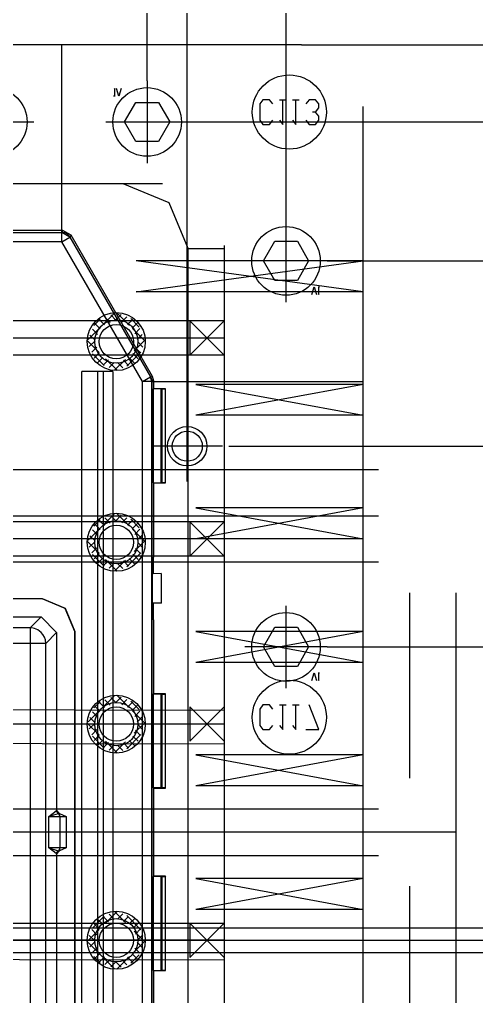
# Model space of a CAD drawing. Header units: millimetres. Extents: x -1 to 1014, y -756 to 757.
# Drawn here: x 912.4 to 952.1, y 281.2 to 366.1 of the extents above; entities that cross this region are included whole.
import ezdxf

# ---------------------------------------------------------------- set-up
doc = ezdxf.new("R2010")
doc.units = ezdxf.units.MM

# ---------------------------------------------------------------- blocks, each defined once
blk = doc.blocks.new('blockName2')
for points in [[(923.457, 360.809), (923.457, 410.377)], [(926.948, 332.098), (926.948, 410.377)], [(935.542, 348.723), (935.542, 410.377)], [(936.885, 363.942), (748.889, 363.942)], [(916.032, 347.618), (916.032, 363.942)], [(936.885, 363.942), (994.869, 363.942)], [(923.457, 360.809), (923.457, 353.646)], [(920.67, 359.477), (920.536, 359.477)], [(920.67, 360.036), (920.603, 360.148), (920.603, 359.477)], [(921.207, 360.148), (921.006, 359.477), (920.804, 360.148)], [(924.441, 358.933), (925.426, 357.227), (924.441, 355.522), (922.472, 355.522), (921.487, 357.227), (922.472, 358.933), (924.441, 358.933)], [(934.395, 358.806), (934.109, 359.164), (933.536, 359.164), (933.249, 358.806), (933.249, 357.373), (933.536, 357.015), (934.109, 357.015), (934.395, 357.373)], [(934.968, 357.373), (935.255, 357.015), (935.255, 359.164)], [(934.968, 359.164), (935.541, 359.164)], [(936.114, 357.373), (936.401, 357.015), (936.401, 359.164)], [(936.114, 359.164), (936.687, 359.164)], [(938.119, 358.089), (938.406, 358.448), (938.406, 358.806), (938.119, 359.164), (937.546, 359.164), (937.26, 358.806)], [(942.256, 231.002), (942.256, 358.57)], [(937.26, 357.373), (937.546, 357.015), (938.119, 357.015), (938.406, 357.373), (938.406, 357.731), (938.119, 358.089), (937.833, 358.089)], [(906.447, 357.227), (913.61, 357.227)], [(919.875, 357.227), (927.038, 357.227)], [(927.038, 357.227), (994.869, 357.227)], [(924.799, 351.856), (760.975, 351.856)], [(927.022, 346.216), (925.36, 350.208), (921.361, 351.856)], [(935.542, 341.561), (935.542, 348.723)], [(901.742, 347.618), (916.032, 347.618)], [(901.742, 347.618), (916.032, 347.618)], [(916.126, 347.78), (911.761, 347.78)], [(916.032, 347.618), (916.126, 347.78)], [(916.74, 347.209), (916.669, 347.312), (916.592, 347.396), (916.512, 347.462), (916.432, 347.513), (916.355, 347.551), (916.28, 347.579), (916.21, 347.598), (916.145, 347.61), (916.085, 347.616), (916.032, 347.618)], [(916.032, 346.8), (916.032, 347.618)], [(916.74, 347.209), (916.032, 347.618)], [(916.834, 347.372), (916.126, 347.78)], [(916.032, 346.8), (901.742, 346.8)], [(916.032, 346.8), (916.74, 347.209)], [(923.048, 334.649), (916.032, 346.8)], [(916.834, 347.372), (916.74, 347.209)], [(916.74, 347.209), (923.756, 335.057)], [(916.74, 347.209), (923.756, 335.057)], [(923.919, 335.101), (916.834, 347.372)], [(934.557, 343.437), (933.573, 345.142), (934.557, 346.847), (936.527, 346.847), (937.511, 345.142), (936.527, 343.437), (934.557, 343.437)], [(927.022, 246.483), (927.022, 346.216)], [(927.022, 346.216), (930.171, 346.216)], [(930.171, 346.485), (930.171, 243.087)], [(922.503, 342.456), (942.256, 345.142)], [(942.256, 342.456), (922.503, 345.142)], [(942.256, 345.142), (922.503, 345.142)], [(939.123, 345.142), (931.961, 345.142)], [(939.123, 345.142), (994.869, 345.142)], [(942.256, 342.456), (922.503, 342.456)], [(937.791, 342.221), (937.993, 342.893), (938.194, 342.221)], [(938.329, 342.333), (938.396, 342.221), (938.396, 342.893)], [(938.329, 342.893), (938.463, 342.893)], [(930.171, 339.921), (755.603, 339.921)], [(918.831, 339.536), (919.362, 340.067)], [(919.28, 340.033), (919.735, 339.578)], [(919.479, 339.472), (920.578, 340.571)], [(919.784, 340.242), (920.239, 339.787)], [(920.287, 340.45), (920.742, 339.995)], [(920.695, 339.976), (921.195, 340.475)], [(920.819, 340.63), (921.918, 339.532)], [(921.243, 339.811), (921.698, 340.266)], [(921.747, 339.603), (922.202, 340.058)], [(922.035, 340.127), (922.771, 339.391)], [(927.184, 336.935), (930.171, 339.921)], [(927.184, 339.921), (927.184, 336.935)], [(930.171, 336.935), (927.184, 339.921)], [(930.171, 339.921), (930.171, 336.935)], [(918.328, 338.32), (919.426, 339.419)], [(918.691, 339.198), (919.146, 338.743)], [(918.9, 339.702), (919.355, 339.247)], [(922.162, 339.306), (922.617, 339.761)], [(922.176, 339.274), (923.274, 338.175)], [(922.371, 338.803), (922.826, 339.258)], [(930.171, 338.428), (754.11, 338.428)], [(918.274, 338.191), (919.282, 337.183)], [(918.423, 337.704), (918.922, 338.203)], [(918.483, 338.694), (918.938, 338.239)], [(922.32, 337.327), (923.243, 338.251)], [(922.58, 338.299), (923.035, 338.754)], [(918.632, 337.2), (919.087, 337.655)], [(922.431, 337.595), (922.886, 337.14)], [(922.639, 338.099), (923.094, 337.644)], [(930.171, 336.935), (755.603, 336.935)], [(918.687, 337.065), (919.709, 336.043)], [(918.84, 336.696), (919.295, 337.151)], [(919.137, 336.281), (919.592, 336.736)], [(919.64, 336.072), (920.095, 336.527)], [(919.827, 336.638), (920.835, 335.63)], [(920.647, 335.655), (921.571, 336.578)], [(921.387, 336.502), (921.842, 336.047)], [(921.688, 335.983), (922.915, 337.21)], [(921.89, 336.711), (922.345, 336.256)], [(922.222, 337.091), (922.677, 336.636)], [(920.144, 335.863), (920.599, 336.318)], [(920.883, 336.294), (921.338, 335.839)], [(917.765, 250.284), (917.765, 335.529)], [(920.484, 335.529), (917.765, 335.529)], [(919.124, 335.529), (919.124, 250.284)], [(919.669, 249.74), (919.669, 335.529)], [(920.484, 335.529), (920.484, 249.74)], [(923.048, 334.649), (923.756, 335.057)], [(923.756, 335.057), (923.919, 335.101)], [(923.756, 335.057), (923.816, 334.928), (923.853, 334.791), (923.865, 334.649)], [(923.865, 334.649), (923.756, 335.057)], [(924.028, 334.692), (923.919, 335.101)], [(923.048, 250.412), (923.048, 334.649)], [(923.865, 334.649), (923.048, 334.649)], [(924.028, 334.692), (923.865, 334.649)], [(923.865, 334.649), (923.865, 250.412)], [(923.865, 334.649), (942.256, 334.649)], [(923.865, 250.412), (923.865, 334.649)], [(924.009, 334.016), (924.028, 334.026)], [(924.009, 325.844), (924.009, 334.016)], [(924.645, 334.016), (924.009, 334.016)], [(924.028, 334.026), (924.028, 334.692)], [(925.056, 334.026), (924.028, 334.026)], [(924.645, 334.016), (924.645, 325.844)], [(924.741, 333.993), (924.645, 334.016)], [(924.741, 333.993), (924.741, 325.868)], [(925.023, 333.993), (924.741, 333.993)], [(925.056, 334.026), (925.023, 333.993)], [(925.023, 333.993), (925.023, 325.868)], [(925.056, 325.835), (925.056, 334.026)], [(942.256, 334.399), (927.681, 334.399)], [(942.256, 334.399), (927.681, 331.714)], [(927.681, 334.399), (942.256, 331.714)], [(926.948, 325.958), (926.948, 332.098)], [(942.256, 331.714), (927.681, 331.714)], [(930.018, 329.028), (923.878, 329.028)], [(930.555, 329.028), (994.869, 329.028)], [(770.375, 327.014), (943.599, 327.014)], [(924.009, 325.844), (924.645, 325.844)], [(924.028, 325.835), (924.009, 325.844)], [(924.028, 319.454), (924.028, 325.835)], [(924.028, 325.835), (925.056, 325.835)], [(924.645, 325.844), (924.741, 325.868)], [(924.741, 325.868), (925.023, 325.868)], [(925.023, 325.868), (925.056, 325.835)], [(767.689, 322.985), (943.599, 322.985)], [(919.479, 322.015), (920.578, 323.114)], [(920.287, 322.993), (920.742, 322.538)], [(920.695, 322.519), (921.195, 323.018)], [(920.819, 323.174), (921.918, 322.075)], [(942.256, 323.657), (927.681, 323.657)], [(942.256, 323.657), (927.681, 320.971)], [(927.681, 323.657), (942.256, 320.971)], [(930.171, 322.464), (755.603, 322.464)], [(918.831, 322.079), (919.362, 322.61)], [(918.9, 322.245), (919.355, 321.79)], [(919.28, 322.576), (919.735, 322.121)], [(919.784, 322.785), (920.239, 322.33)], [(921.243, 322.355), (921.698, 322.81)], [(921.747, 322.146), (922.202, 322.601)], [(922.035, 322.67), (922.771, 321.934)], [(922.162, 321.85), (922.617, 322.305)], [(927.184, 319.478), (930.171, 322.464)], [(927.184, 322.464), (927.184, 319.478)], [(930.171, 319.478), (927.184, 322.464)], [(930.171, 322.464), (930.171, 319.478)], [(918.328, 320.863), (919.426, 321.962)], [(918.483, 321.238), (918.938, 320.783)], [(918.691, 321.741), (919.146, 321.286)], [(922.176, 321.817), (923.274, 320.719)], [(922.371, 321.346), (922.826, 321.801)], [(922.58, 320.843), (923.035, 321.298)], [(930.171, 320.971), (754.11, 320.971)], [(918.274, 320.734), (919.282, 319.726)], [(918.423, 320.247), (918.922, 320.746)], [(922.32, 319.871), (923.243, 320.794)], [(922.639, 320.642), (923.094, 320.187)], [(942.256, 320.971), (927.681, 320.971)], [(930.171, 319.478), (755.603, 319.478)], [(918.632, 319.743), (919.087, 320.198)], [(918.687, 319.609), (919.709, 318.587)], [(918.84, 319.24), (919.295, 319.695)], [(921.688, 318.527), (922.915, 319.753)], [(922.222, 319.635), (922.677, 319.18)], [(922.431, 320.138), (922.886, 319.683)], [(890.423, 318.957), (943.599, 318.957)], [(919.137, 318.824), (919.592, 319.279)], [(919.64, 318.615), (920.095, 319.07)], [(919.827, 319.182), (920.835, 318.173)], [(920.144, 318.407), (920.599, 318.862)], [(920.647, 318.198), (921.571, 319.122)], [(920.883, 318.837), (921.338, 318.382)], [(921.387, 319.046), (921.842, 318.59)], [(921.89, 319.254), (922.345, 318.799)], [(924.028, 319.454), (923.976, 319.322)], [(923.976, 319.322), (923.976, 317.959)], [(923.926, 317.922), (923.976, 317.959)], [(924.668, 317.957), (923.926, 317.922)], [(923.926, 315.4), (923.926, 317.922)], [(924.668, 317.957), (924.668, 315.365)], [(946.285, 316.271), (946.285, 300.162)], [(950.313, 316.271), (950.313, 57.7773)], [(902.311, 315.773), (914.309, 315.773)], [(914.309, 315.747), (902.311, 315.747)], [(914.309, 315.773), (916.337, 314.933), (917.176, 312.905)], [(914.309, 315.773), (914.309, 315.747)], [(917.15, 312.905), (916.318, 314.915), (914.309, 315.747)], [(923.926, 315.4), (924.668, 315.365)], [(923.976, 315.363), (923.926, 315.4)], [(924.668, 315.365), (923.976, 315.363)], [(923.976, 315.363), (923.976, 314)], [(935.542, 307.99), (935.542, 315.153)], [(902.398, 314.177), (914.221, 314.177)], [(914.221, 314.177), (913.275, 313.232)], [(914.221, 314.177), (915.58, 312.818)], [(924.028, 313.868), (923.976, 314)], [(924.028, 307.488), (924.028, 313.868)], [(913.275, 313.232), (903.344, 313.232)], [(913.275, 313.232), (913.275, 273.322)], [(914.635, 311.872), (914.599, 312.174), (914.511, 312.433), (914.389, 312.646), (914.248, 312.817), (914.098, 312.95), (913.947, 313.051), (913.798, 313.124), (913.656, 313.175), (913.524, 313.207), (913.403, 313.225), (913.275, 313.232)], [(915.58, 312.818), (914.635, 311.872)], [(915.58, 312.818), (915.58, 297.363)], [(917.15, 273.648), (917.15, 312.905)], [(917.15, 312.905), (917.176, 312.905)], [(917.176, 312.905), (917.176, 273.648)], [(942.256, 312.914), (927.681, 310.229)], [(927.681, 312.914), (942.256, 310.229)], [(942.256, 312.914), (927.681, 312.914)], [(934.557, 309.866), (933.573, 311.571), (934.557, 313.277), (936.527, 313.277), (937.511, 311.571), (936.527, 309.866), (934.557, 309.866)], [(914.635, 311.872), (901.984, 311.872)], [(914.635, 274.682), (914.635, 311.872)], [(939.123, 311.571), (931.961, 311.571)], [(939.123, 311.571), (994.869, 311.571)], [(942.256, 310.229), (927.681, 310.229)], [(937.791, 308.651), (937.993, 309.322), (938.194, 308.651)], [(938.329, 308.762), (938.396, 308.651), (938.396, 309.322)], [(938.329, 309.322), (938.463, 309.322)], [(918.831, 306.266), (919.362, 306.797)], [(919.28, 306.763), (919.735, 306.308)], [(919.479, 306.202), (920.578, 307.301)], [(919.784, 306.972), (920.239, 306.517)], [(920.287, 307.18), (920.742, 306.725)], [(920.695, 306.706), (921.195, 307.205)], [(920.819, 307.361), (921.918, 306.262)], [(921.243, 306.542), (921.698, 306.997)], [(921.747, 306.333), (922.202, 306.788)], [(922.035, 306.857), (922.771, 306.121)], [(924.009, 307.478), (924.028, 307.488)], [(924.009, 299.306), (924.009, 307.478)], [(924.009, 307.478), (924.645, 307.478)], [(925.056, 307.488), (924.028, 307.488)], [(924.645, 307.478), (924.645, 299.306)], [(924.645, 307.478), (924.741, 307.454)], [(924.741, 307.454), (924.741, 299.33)], [(924.741, 307.454), (925.023, 307.454)], [(925.023, 307.454), (925.056, 307.488)], [(925.023, 307.454), (925.023, 299.33)], [(925.056, 299.296), (925.056, 307.488)], [(930.171, 306.05), (787.653, 306.35)], [(918.328, 305.05), (919.426, 306.149)], [(918.691, 305.928), (919.146, 305.473)], [(918.9, 306.432), (919.355, 305.977)], [(922.162, 306.037), (922.617, 306.492)], [(922.176, 306.004), (923.274, 304.906)], [(922.371, 305.533), (922.826, 305.988)], [(930.171, 303.364), (927.184, 306.35)], [(927.184, 306.35), (927.184, 303.364)], [(927.184, 303.364), (930.171, 306.35)], [(930.171, 306.35), (930.171, 303.364)], [(934.395, 306.169), (934.109, 306.528), (933.536, 306.528), (933.249, 306.169), (933.249, 304.737), (933.536, 304.379), (934.109, 304.379), (934.395, 304.737)], [(934.968, 304.737), (935.255, 304.379), (935.255, 306.528)], [(934.968, 306.528), (935.541, 306.528)], [(936.114, 304.737), (936.401, 304.379), (936.401, 306.528)], [(936.114, 306.528), (936.687, 306.528)], [(937.26, 304.379), (938.406, 304.379), (937.546, 306.528)], [(918.483, 305.425), (918.938, 304.97)], [(922.58, 305.03), (923.035, 305.485)], [(930.171, 304.857), (787.653, 304.857)], [(918.274, 304.921), (919.282, 303.913)], [(918.423, 304.434), (918.922, 304.933)], [(918.632, 303.93), (919.087, 304.385)], [(922.32, 304.057), (923.243, 304.981)], [(922.431, 304.325), (922.886, 303.87)], [(922.639, 304.829), (923.094, 304.374)], [(930.171, 303.123), (787.653, 303.364)], [(918.687, 303.796), (919.709, 302.774)], [(918.84, 303.427), (919.295, 303.882)], [(919.137, 303.011), (919.592, 303.466)], [(919.827, 303.368), (920.835, 302.36)], [(921.688, 302.714), (922.915, 303.94)], [(921.89, 303.441), (922.345, 302.986)], [(922.222, 303.822), (922.677, 303.367)], [(919.64, 302.802), (920.095, 303.257)], [(920.144, 302.594), (920.599, 303.049)], [(920.647, 302.385), (921.571, 303.309)], [(920.883, 303.024), (921.338, 302.569)], [(921.387, 303.232), (921.842, 302.777)], [(942.256, 302.172), (927.681, 299.486)], [(927.681, 302.172), (942.256, 299.486)], [(942.256, 302.172), (927.681, 302.172)], [(924.645, 299.306), (924.009, 299.306)], [(924.028, 299.296), (924.009, 299.306)], [(924.028, 291.619), (924.028, 299.296)], [(924.028, 299.296), (925.056, 299.296)], [(924.741, 299.33), (924.645, 299.306)], [(925.023, 299.33), (924.741, 299.33)], [(925.056, 299.296), (925.023, 299.33)], [(942.256, 299.486), (927.681, 299.486)], [(905.187, 297.476), (943.599, 297.476)], [(914.913, 296.82), (915.548, 297.316)], [(914.913, 294.094), (914.913, 296.82)], [(915.707, 297.068), (914.914, 296.82)], [(914.914, 296.82), (916.407, 296.82)], [(915.548, 297.316), (915.58, 297.363)], [(915.548, 297.316), (915.707, 297.068)], [(915.58, 297.363), (915.833, 297.092)], [(915.833, 297.092), (915.707, 297.068)], [(915.865, 296.82), (915.845, 296.922), (915.79, 297.008), (915.707, 297.068)], [(915.833, 297.092), (916.407, 296.82)], [(915.865, 296.82), (915.865, 294.094)], [(916.407, 296.82), (916.407, 294.094)], [(950.313, 295.457), (767.689, 295.457)], [(915.548, 293.599), (914.913, 294.094)], [(914.914, 294.094), (915.707, 293.847)], [(916.407, 294.094), (914.914, 294.094)], [(915.707, 293.847), (915.79, 293.907), (915.845, 293.993), (915.865, 294.094)], [(916.407, 294.094), (915.833, 293.823)], [(905.187, 293.439), (943.599, 293.439)], [(915.548, 293.599), (915.707, 293.847)], [(915.58, 293.552), (915.548, 293.599)], [(915.833, 293.823), (915.58, 293.552)], [(915.58, 293.552), (915.58, 273.736)], [(915.707, 293.847), (915.833, 293.823)], [(924.009, 291.609), (924.028, 291.619)], [(924.009, 283.437), (924.009, 291.609)], [(924.645, 291.609), (924.009, 291.609)], [(925.056, 291.619), (924.028, 291.619)], [(924.645, 291.609), (924.645, 283.437)], [(924.741, 291.585), (924.645, 291.609)], [(924.741, 291.585), (924.741, 283.461)], [(925.023, 291.585), (924.741, 291.585)], [(925.056, 291.619), (925.023, 291.585)], [(925.023, 291.585), (925.023, 283.461)], [(925.056, 283.427), (925.056, 291.619)], [(942.256, 291.429), (927.681, 291.429)], [(942.256, 291.429), (927.681, 288.743)], [(927.681, 291.429), (942.256, 288.743)], [(946.285, 290.753), (946.285, 261.623)], [(918.687, 287.119), (919.709, 288.141)], [(919.64, 288.113), (920.095, 287.658)], [(919.827, 287.546), (920.835, 288.555)], [(920.144, 288.321), (920.599, 287.866)], [(920.647, 288.53), (921.571, 287.606)], [(920.883, 287.891), (921.338, 288.346)], [(921.387, 287.683), (921.842, 288.138)], [(921.688, 288.201), (922.915, 286.975)], [(942.256, 288.743), (927.681, 288.743)], [(751.038, 287.551), (930.171, 287.551)], [(918.84, 287.488), (919.295, 287.033)], [(919.137, 287.904), (919.592, 287.449)], [(921.89, 287.474), (922.345, 287.929)], [(922.222, 287.093), (922.677, 287.548)], [(927.184, 284.564), (930.171, 287.551)], [(927.184, 287.551), (927.184, 284.564)], [(930.171, 284.564), (927.184, 287.551)], [(930.171, 287.551), (930.171, 284.564)], [(881.023, 287.132), (990.598, 287.132)], [(918.274, 285.994), (919.282, 287.002)], [(918.423, 286.481), (918.922, 285.982)], [(918.632, 286.985), (919.087, 286.53)], [(922.32, 286.857), (923.243, 285.934)], [(922.431, 286.59), (922.886, 287.045)], [(922.639, 286.086), (923.094, 286.541)], [(930.171, 286.058), (787.653, 286.058)], [(880.465, 286.058), (998.118, 286.058)], [(918.328, 285.865), (919.426, 284.766)], [(918.483, 285.49), (918.938, 285.945)], [(922.176, 284.911), (923.274, 286.009)], [(922.58, 285.885), (923.035, 285.43)], [(881.023, 284.983), (990.598, 284.983)], [(918.691, 284.987), (919.146, 285.442)], [(918.831, 284.649), (919.362, 284.118)], [(918.9, 284.483), (919.355, 284.938)], [(919.479, 284.713), (920.578, 283.614)], [(920.819, 283.554), (921.918, 284.653)], [(922.035, 284.058), (922.771, 284.794)], [(922.162, 284.878), (922.617, 284.423)], [(922.371, 285.382), (922.826, 284.927)], [(930.171, 284.327), (787.653, 284.564)], [(919.28, 284.152), (919.735, 284.607)], [(919.784, 283.943), (920.239, 284.398)], [(920.287, 283.735), (920.742, 284.19)], [(920.695, 284.209), (921.195, 283.71)], [(921.243, 284.373), (921.698, 283.918)], [(921.747, 284.582), (922.202, 284.127)], [(924.009, 283.437), (924.645, 283.437)], [(924.028, 283.427), (924.009, 283.437)], [(924.028, 277.047), (924.028, 283.427)], [(924.028, 283.427), (925.056, 283.427)], [(924.645, 283.437), (924.741, 283.461)], [(924.741, 283.461), (925.023, 283.461)], [(925.023, 283.461), (925.056, 283.427)]]:
    blk.add_lwpolyline(points)
for centre, radius in [((935.828, 358.089), 3.2228), ((910.028, 357.227), 2.9844), ((923.457, 357.227), 2.9844), ((935.542, 345.142), 2.9844), ((920.771, 338.127), 2.5234), ((920.771, 338.127), 1.88), ((920.771, 338.127), 1.4932), ((926.948, 329.028), 1.7121), ((926.948, 329.028), 1.3093), ((920.771, 320.67), 2.5234), ((920.771, 320.67), 1.88), ((920.771, 320.67), 1.4932), ((935.542, 311.571), 2.9844), ((935.828, 305.453), 3.2228), ((920.771, 304.857), 2.5234), ((920.771, 304.857), 1.88), ((920.771, 304.857), 1.4932), ((920.771, 286.058), 2.5234), ((920.771, 286.058), 1.88), ((920.771, 286.058), 1.4932)]:
    blk.add_circle(centre, radius)

msp = doc.modelspace()

# ---------------------------------------------------------------- block references
msp.add_blockref('blockName2', (0, 0))

doc.saveas('drawing.dxf')
